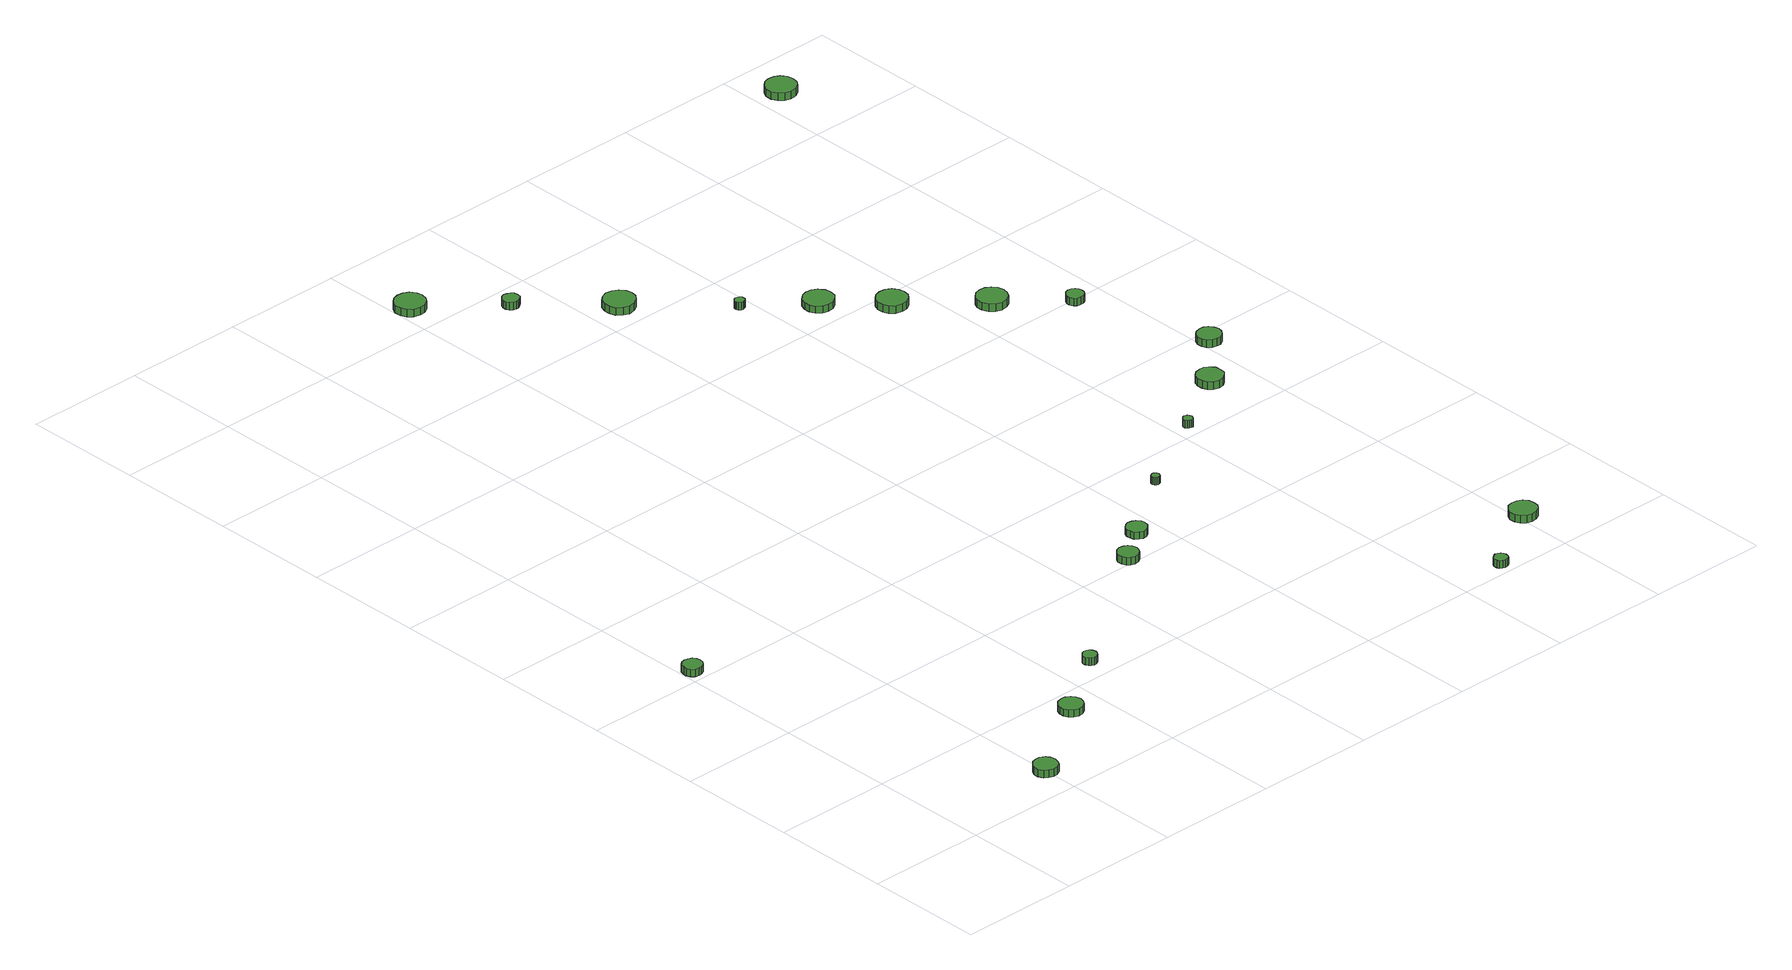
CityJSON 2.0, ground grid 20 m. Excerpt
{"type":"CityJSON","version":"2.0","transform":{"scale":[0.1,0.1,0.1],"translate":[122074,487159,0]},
"CityObjects":{
"tree1":{"type":"SolitaryVegetationObject","attributes":{"function":"something"},"geometry":[{"type":"MultiSurface","lod":"1","boundaries":[[[0,1,2,3,4,5,6,7,8,9,10,11,12,13,14]],[[15,16,17,18,19,20,21,22,23,24,25,26,27,28,29]],[[0,29,28,1]],[[1,28,27,2]],[[2,27,26,3]],[[3,26,25,4]],[[4,25,24,5]],[[5,24,23,6]],[[6,23,22,7]],[[7,22,21,8]],[[8,21,20,9]],[[9,20,19,10]],[[10,19,18,11]],[[11,18,17,12]],[[12,17,16,13]],[[13,16,15,14]],[[14,15,29,0]]]}]},
"tree2":{"type":"SolitaryVegetationObject","attributes":{"function":"something"},"geometry":[{"type":"MultiSurface","lod":"1","boundaries":[[[30,31,32,33,34,35,36,37,38,39,40,41,42,43,44]],[[45,46,47,48,49,50,51,52,53,54,55,56,57,58,59]],[[30,59,58,31]],[[31,58,57,32]],[[32,57,56,33]],[[33,56,55,34]],[[34,55,54,35]],[[35,54,53,36]],[[36,53,52,37]],[[37,52,51,38]],[[38,51,50,39]],[[39,50,49,40]],[[40,49,48,41]],[[41,48,47,42]],[[42,47,46,43]],[[43,46,45,44]],[[44,45,59,30]]]}]},
"tree3":{"type":"SolitaryVegetationObject","attributes":{"function":"something"},"geometry":[{"type":"MultiSurface","lod":"1","boundaries":[[[60,61,62,63,64,65,66,67,68,69,70,71,72,73,74]],[[75,76,77,78,79,80,81,82,83,84,85,86,87,88,89]],[[60,89,88,61]],[[61,88,87,62]],[[62,87,86,63]],[[63,86,85,64]],[[64,85,84,65]],[[65,84,83,66]],[[66,83,82,67]],[[67,82,81,68]],[[68,81,80,69]],[[69,80,79,70]],[[70,79,78,71]],[[71,78,77,72]],[[72,77,76,73]],[[73,76,75,74]],[[74,75,89,60]]]}]},
"tree4":{"type":"SolitaryVegetationObject","attributes":{"function":"something"},"geometry":[{"type":"MultiSurface","lod":"1","boundaries":[[[90,91,92,93,94,95,96,97,98,99,100,101,102,103,104]],[[105,106,107,108,109,110,111,112,113,114,115,116,117,118,119]],[[90,119,118,91]],[[91,118,117,92]],[[92,117,116,93]],[[93,116,115,94]],[[94,115,114,95]],[[95,114,113,96]],[[96,113,112,97]],[[97,112,111,98]],[[98,111,110,99]],[[99,110,109,100]],[[100,109,108,101]],[[101,108,107,102]],[[102,107,106,103]],[[103,106,105,104]],[[104,105,119,90]]]}]},
"tree5":{"type":"SolitaryVegetationObject","attributes":{"function":"something"},"geometry":[{"type":"MultiSurface","lod":"1","boundaries":[[[120,121,122,123,124,125,126,127,128,129,130,131,132,133,134]],[[135,136,137,138,139,140,141,142,143,144,145,146,147,148,149]],[[120,149,148,121]],[[121,148,147,122]],[[122,147,146,123]],[[123,146,145,124]],[[124,145,144,125]],[[125,144,143,126]],[[126,143,142,127]],[[127,142,141,128]],[[128,141,140,129]],[[129,140,139,130]],[[130,139,138,131]],[[131,138,137,132]],[[132,137,136,133]],[[133,136,135,134]],[[134,135,149,120]]]}]},
"tree6":{"type":"SolitaryVegetationObject","attributes":{"function":"something"},"geometry":[{"type":"MultiSurface","lod":"1","boundaries":[[[150,151,152,153,154,155,156,157,158,159,160,161,162,163,164]],[[165,166,167,168,169,170,171,172,173,174,175,176,177,178,179]],[[150,179,178,151]],[[151,178,177,152]],[[152,177,176,153]],[[153,176,175,154]],[[154,175,174,155]],[[155,174,173,156]],[[156,173,172,157]],[[157,172,171,158]],[[158,171,170,159]],[[159,170,169,160]],[[160,169,168,161]],[[161,168,167,162]],[[162,167,166,163]],[[163,166,165,164]],[[164,165,179,150]]]}]},
"tree7":{"type":"SolitaryVegetationObject","attributes":{"function":"something"},"geometry":[{"type":"MultiSurface","lod":"1","boundaries":[[[180,181,182,183,184,185,186,187,188,189,190,191,192,193,194]],[[195,196,197,198,199,200,201,202,203,204,205,206,207,208,209]],[[180,209,208,181]],[[181,208,207,182]],[[182,207,206,183]],[[183,206,205,184]],[[184,205,204,185]],[[185,204,203,186]],[[186,203,202,187]],[[187,202,201,188]],[[188,201,200,189]],[[189,200,199,190]],[[190,199,198,191]],[[191,198,197,192]],[[192,197,196,193]],[[193,196,195,194]],[[194,195,209,180]]]}]},
"tree8":{"type":"SolitaryVegetationObject","attributes":{"function":"something"},"geometry":[{"type":"MultiSurface","lod":"1","boundaries":[[[210,211,212,213,214,215,216,217,218,219,220,221,222,223,224]],[[225,226,227,228,229,230,231,232,233,234,235,236,237,238,239]],[[210,239,238,211]],[[211,238,237,212]],[[212,237,236,213]],[[213,236,235,214]],[[214,235,234,215]],[[215,234,233,216]],[[216,233,232,217]],[[217,232,231,218]],[[218,231,230,219]],[[219,230,229,220]],[[220,229,228,221]],[[221,228,227,222]],[[222,227,226,223]],[[223,226,225,224]],[[224,225,239,210]]]}]},
"tree9":{"type":"SolitaryVegetationObject","attributes":{"function":"something"},"geometry":[{"type":"MultiSurface","lod":"1","boundaries":[[[240,241,242,243,244,245,246,247,248,249,250,251,252,253,254]],[[255,256,257,258,259,260,261,262,263,264,265,266,267,268,269]],[[240,269,268,241]],[[241,268,267,242]],[[242,267,266,243]],[[243,266,265,244]],[[244,265,264,245]],[[245,264,263,246]],[[246,263,262,247]],[[247,262,261,248]],[[248,261,260,249]],[[249,260,259,250]],[[250,259,258,251]],[[251,258,257,252]],[[252,257,256,253]],[[253,256,255,254]],[[254,255,269,240]]]}]},
"tree10":{"type":"SolitaryVegetationObject","attributes":{"function":"something"},"geometry":[{"type":"MultiSurface","lod":"1","boundaries":[[[270,271,272,273,274,275,276,277,278,279,280,281,282,283,284]],[[285,286,287,288,289,290,291,292,293,294,295,296,297,298,299]],[[270,299,298,271]],[[271,298,297,272]],[[272,297,296,273]],[[273,296,295,274]],[[274,295,294,275]],[[275,294,293,276]],[[276,293,292,277]],[[277,292,291,278]],[[278,291,290,279]],[[279,290,289,280]],[[280,289,288,281]],[[281,288,287,282]],[[282,287,286,283]],[[283,286,285,284]],[[284,285,299,270]]]}]},
"tree11":{"type":"SolitaryVegetationObject","attributes":{"function":"something"},"geometry":[{"type":"MultiSurface","lod":"1","boundaries":[[[300,301,302,303,304,305,306,307,308,309,310,311,312,313,314]],[[315,316,317,318,319,320,321,322,323,324,325,326,327,328,329]],[[300,329,328,301]],[[301,328,327,302]],[[302,327,326,303]],[[303,326,325,304]],[[304,325,324,305]],[[305,324,323,306]],[[306,323,322,307]],[[307,322,321,308]],[[308,321,320,309]],[[309,320,319,310]],[[310,319,318,311]],[[311,318,317,312]],[[312,317,316,313]],[[313,316,315,314]],[[314,315,329,300]]]}]},
"tree12":{"type":"SolitaryVegetationObject","attributes":{"function":"something"},"geometry":[{"type":"MultiSurface","lod":"1","boundaries":[[[330,331,332,333,334,335,336,337,338,339,340,341,342,343,344]],[[345,346,347,348,349,350,351,352,353,354,355,356,357,358,359]],[[330,359,358,331]],[[331,358,357,332]],[[332,357,356,333]],[[333,356,355,334]],[[334,355,354,335]],[[335,354,353,336]],[[336,353,352,337]],[[337,352,351,338]],[[338,351,350,339]],[[339,350,349,340]],[[340,349,348,341]],[[341,348,347,342]],[[342,347,346,343]],[[343,346,345,344]],[[344,345,359,330]]]}]},
"tree13":{"type":"SolitaryVegetationObject","attributes":{"function":"something"},"geometry":[{"type":"MultiSurface","lod":"1","boundaries":[[[360,361,362,363,364,365,366,367,368,369,370,371,372,373,374]],[[375,376,377,378,379,380,381,382,383,384,385,386,387,388,389]],[[360,389,388,361]],[[361,388,387,362]],[[362,387,386,363]],[[363,386,385,364]],[[364,385,384,365]],[[365,384,383,366]],[[366,383,382,367]],[[367,382,381,368]],[[368,381,380,369]],[[369,380,379,370]],[[370,379,378,371]],[[371,378,377,372]],[[372,377,376,373]],[[373,376,375,374]],[[374,375,389,360]]]}]},
"tree14":{"type":"SolitaryVegetationObject","attributes":{"function":"something"},"geometry":[{"type":"MultiSurface","lod":"1","boundaries":[[[390,391,392,393,394,395,396,397,398,399,400,401,402,403,404]],[[405,406,407,408,409,410,411,412,413,414,415,416,417,418,419]],[[390,419,418,391]],[[391,418,417,392]],[[392,417,416,393]],[[393,416,415,394]],[[394,415,414,395]],[[395,414,413,396]],[[396,413,412,397]],[[397,412,411,398]],[[398,411,410,399]],[[399,410,409,400]],[[400,409,408,401]],[[401,408,407,402]],[[402,407,406,403]],[[403,406,405,404]],[[404,405,419,390]]]}]},
"tree15":{"type":"SolitaryVegetationObject","attributes":{"function":"something"},"geometry":[{"type":"MultiSurface","lod":"1","boundaries":[[[420,421,422,423,424,425,426,427,428,429,430,431,432,433,434]],[[435,436,437,438,439,440,441,442,443,444,445,446,447,448,449]],[[420,449,448,421]],[[421,448,447,422]],[[422,447,446,423]],[[423,446,445,424]],[[424,445,444,425]],[[425,444,443,426]],[[426,443,442,427]],[[427,442,441,428]],[[428,441,440,429]],[[429,440,439,430]],[[430,439,438,431]],[[431,438,437,432]],[[432,437,436,433]],[[433,436,435,434]],[[434,435,449,420]]]}]},
"tree16":{"type":"SolitaryVegetationObject","attributes":{"function":"something"},"geometry":[{"type":"MultiSurface","lod":"1","boundaries":[[[450,451,452,453,454,455,456,457,458,459,460,461,462,463,464]],[[465,466,467,468,469,470,471,472,473,474,475,476,477,478,479]],[[450,479,478,451]],[[451,478,477,452]],[[452,477,476,453]],[[453,476,475,454]],[[454,475,474,455]],[[455,474,473,456]],[[456,473,472,457]],[[457,472,471,458]],[[458,471,470,459]],[[459,470,469,460]],[[460,469,468,461]],[[461,468,467,462]],[[462,467,466,463]],[[463,466,465,464]],[[464,465,479,450]]]}]},
"tree17":{"type":"SolitaryVegetationObject","attributes":{"function":"something"},"geometry":[{"type":"MultiSurface","lod":"1","boundaries":[[[480,481,482,483,484,485,486,487,488,489,490,491,492,493,494]],[[495,496,497,498,499,500,501,502,503,504,505,506,507,508,509]],[[480,509,508,481]],[[481,508,507,482]],[[482,507,506,483]],[[483,506,505,484]],[[484,505,504,485]],[[485,504,503,486]],[[486,503,502,487]],[[487,502,501,488]],[[488,501,500,489]],[[489,500,499,490]],[[490,499,498,491]],[[491,498,497,492]],[[492,497,496,493]],[[493,496,495,494]],[[494,495,509,480]]]}]},
"tree18":{"type":"SolitaryVegetationObject","attributes":{"function":"something"},"geometry":[{"type":"MultiSurface","lod":"1","boundaries":[[[510,511,512,513,514,515,516,517,518,519,520,521,522,523,524]],[[525,526,527,528,529,530,531,532,533,534,535,536,537,538,539]],[[510,539,538,511]],[[511,538,537,512]],[[512,537,536,513]],[[513,536,535,514]],[[514,535,534,515]],[[515,534,533,516]],[[516,533,532,517]],[[517,532,531,518]],[[518,531,530,519]],[[519,530,529,520]],[[520,529,528,521]],[[521,528,527,522]],[[522,527,526,523]],[[523,526,525,524]],[[524,525,539,510]]]}]},
"tree19":{"type":"SolitaryVegetationObject","attributes":{"function":"something"},"geometry":[{"type":"MultiSurface","lod":"1","boundaries":[[[540,541,542,543,544,545,546,547,548,549,550,551,552,553,554]],[[555,556,557,558,559,560,561,562,563,564,565,566,567,568,569]],[[540,569,568,541]],[[541,568,567,542]],[[542,567,566,543]],[[543,566,565,544]],[[544,565,564,545]],[[545,564,563,546]],[[546,563,562,547]],[[547,562,561,548]],[[548,561,560,549]],[[549,560,559,550]],[[550,559,558,551]],[[551,558,557,552]],[[552,557,556,553]],[[553,556,555,554]],[[554,555,569,540]]]}]},
"tree20":{"type":"SolitaryVegetationObject","attributes":{"function":"something"},"geometry":[{"type":"MultiSurface","lod":"1","boundaries":[[[570,571,572,573,574,575,576,577,578,579,580,581,582,583,584]],[[585,586,587,588,589,590,591,592,593,594,595,596,597,598,599]],[[570,599,598,571]],[[571,598,597,572]],[[572,597,596,573]],[[573,596,595,574]],[[574,595,594,575]],[[575,594,593,576]],[[576,593,592,577]],[[577,592,591,578]],[[578,591,590,579]],[[579,590,589,580]],[[580,589,588,581]],[[581,588,587,582]],[[582,587,586,583]],[[583,586,585,584]],[[584,585,599,570]]]}]},
"tree21":{"type":"SolitaryVegetationObject","attributes":{"function":"something"},"geometry":[{"type":"MultiSurface","lod":"1","boundaries":[[[600,601,602,603,604,605,606,607,608,609,610,611,612,613,614]],[[615,616,617,618,619,620,621,622,623,624,625,626,627,628,629]],[[600,629,628,601]],[[601,628,627,602]],[[602,627,626,603]],[[603,626,625,604]],[[604,625,624,605]],[[605,624,623,606]],[[606,623,622,607]],[[607,622,621,608]],[[608,621,620,609]],[[609,620,619,610]],[[610,619,618,611]],[[611,618,617,612]],[[612,617,616,613]],[[613,616,615,614]],[[614,615,629,600]]]}]}
},
"vertices":[
[32,622,15],[31,629,15],[27,634,15],[21,637,15],[15,638,15],[8,636,15],[3,632,15],[1,625,15],[1,619,15],[3,613,15],[8,608,15],[15,606,15],[21,607,15],[27,610,15],[31,616,15],[31,616,2],[27,610,2],[21,607,2],[15,606,2],[8,608,2],[3,613,2],[1,619,2],[1,625,2],[3,632,2],[8,636,2],[15,638,2],[21,637,2],[27,634,2],[31,629,2],[32,622,2],
[218,58,15],[216,66,15],[212,72,15],[204,77,15],[196,77,15],[189,75,15],[183,69,15],[179,62,15],[179,54,15],[183,46,15],[189,41,15],[196,38,15],[204,39,15],[212,43,15],[216,50,15],[216,50,2],[212,43,2],[204,39,2],[196,38,2],[189,41,2],[183,46,2],[179,54,2],[179,62,2],[183,69,2],[189,75,2],[196,77,2],[204,77,2],[212,72,2],[216,66,2],[218,58,2],
[362,155,16],[360,163,16],[355,169,16],[348,174,16],[340,174,16],[332,172,16],[326,166,16],[323,159,16],[323,151,16],[326,143,16],[332,138,16],[340,135,16],[348,136,16],[355,140,16],[360,147,16],[360,147,4],[355,140,4],[348,136,4],[340,135,4],[332,138,4],[326,143,4],[323,151,4],[323,159,4],[326,166,4],[332,172,4],[340,174,4],[348,174,4],[355,169,4],[360,163,4],[362,155,4],
[466,232,20],[465,237,20],[462,241,20],[458,243,20],[453,244,20],[448,242,20],[445,239,20],[443,235,20],[443,230,20],[445,225,20],[448,222,20],[453,220,20],[458,221,20],[462,223,20],[465,227,20],[465,227,7],[462,223,7],[458,221,7],[453,220,7],[448,222,7],[445,225,7],[443,230,7],[443,235,7],[445,239,7],[448,242,7],[453,244,7],[458,243,7],[462,241,7],[465,237,7],[466,232,7],
[713,404,20],[711,411,20],[707,417,20],[701,420,20],[694,421,20],[687,419,20],[682,414,20],[679,408,20],[679,400,20],[682,394,20],[687,389,20],[694,387,20],[701,388,20],[707,391,20],[711,397,20],[711,397,7],[707,391,7],[701,388,7],[694,387,7],[687,389,7],[682,394,7],[679,400,7],[679,408,7],[682,414,7],[687,419,7],[694,421,7],[701,420,7],[707,417,7],[711,411,7],[713,404,7],
[773,449,18],[772,456,18],[767,462,18],[761,465,18],[754,466,18],[748,464,18],[742,459,18],[740,453,18],[740,446,18],[742,439,18],[748,435,18],[754,432,18],[761,433,18],[767,437,18],[772,442,18],[772,442,6],[767,437,6],[761,433,6],[754,432,6],[748,435,6],[742,439,6],[740,446,6],[740,453,6],[742,459,6],[748,464,6],[754,466,6],[761,465,6],[767,462,6],[772,456,6],[773,449,6],
[449,1655,15],[447,1665,15],[441,1674,15],[432,1679,15],[422,1680,15],[412,1677,15],[404,1670,15],[400,1661,15],[400,1650,15],[404,1641,15],[412,1634,15],[422,1631,15],[432,1632,15],[441,1637,15],[447,1645,15],[447,1645,2],[441,1637,2],[432,1632,2],[422,1631,2],[412,1634,2],[404,1641,2],[400,1650,2],[400,1661,2],[404,1670,2],[412,1677,2],[422,1680,2],[432,1679,2],[441,1674,2],[447,1665,2],[449,1655,2],
[552,1559,15],[551,1565,15],[547,1569,15],[542,1572,15],[537,1573,15],[531,1571,15],[527,1567,15],[525,1562,15],[525,1556,15],[527,1551,15],[531,1547,15],[537,1545,15],[542,1546,15],[547,1549,15],[551,1553,15],[551,1553,2],[547,1549,2],[542,1546,2],[537,1545,2],[531,1547,2],[527,1551,2],[525,1556,2],[525,1562,2],[527,1567,2],[531,1571,2],[537,1573,2],[542,1572,2],[547,1569,2],[551,1565,2],[552,1559,2],
[881,533,20],[880,536,20],[879,538,20],[876,539,20],[874,540,20],[871,539,20],[869,537,20],[868,534,20],[868,532,20],[869,529,20],[871,527,20],[874,526,20],[876,527,20],[879,528,20],[880,530,20],[880,530,7],[879,528,7],[876,527,7],[874,526,7],[871,527,7],[869,529,7],[868,532,7],[868,534,7],[869,537,7],[871,539,7],[874,540,7],[876,539,7],[879,538,7],[880,536,7],[881,533,7],
[679,1448,14],[677,1458,14],[670,1467,14],[661,1472,14],[650,1474,14],[640,1470,14],[632,1463,14],[628,1453,14],[628,1443,14],[632,1433,14],[640,1426,14],[650,1422,14],[661,1424,14],[670,1429,14],[677,1438,14],[677,1438,1],[670,1429,1],[661,1424,1],[650,1422,1],[640,1426,1],[632,1433,1],[628,1443,1],[628,1453,1],[632,1463,1],[640,1470,1],[650,1474,1],[661,1472,1],[670,1467,1],[677,1458,1],[679,1448,1],
[1099,19,16],[1098,23,16],[1096,27,16],[1092,29,16],[1087,30,16],[1083,28,16],[1079,25,16],[1077,21,16],[1077,16,16],[1079,12,16],[1083,9,16],[1087,8,16],[1092,8,16],[1096,10,16],[1098,14,16],[1098,14,3],[1096,10,3],[1092,8,3],[1087,8,3],[1083,9,3],[1079,12,3],[1077,16,3],[1077,21,3],[1079,25,3],[1083,28,3],[1087,30,3],[1092,29,3],[1096,27,3],[1098,23,3],[1099,19,3],
[787,1323,15],[787,1326,15],[784,1329,15],[781,1330,15],[778,1331,15],[775,1330,15],[772,1327,15],[771,1324,15],[771,1321,15],[772,1318,15],[775,1315,15],[778,1314,15],[781,1315,15],[784,1316,15],[787,1319,15],[787,1319,2],[784,1316,2],[781,1315,2],[778,1314,2],[775,1315,2],[772,1318,2],[771,1321,2],[771,1324,2],[772,1327,2],[775,1330,2],[778,1331,2],[781,1330,2],[784,1329,2],[787,1326,2],[787,1323,2],
[1030,619,19],[1029,622,19],[1027,625,19],[1025,626,19],[1021,627,19],[1018,626,19],[1016,624,19],[1014,620,19],[1014,617,19],[1016,614,19],[1018,612,19],[1021,611,19],[1025,611,19],[1027,613,19],[1029,616,19],[1029,616,6],[1027,613,6],[1025,611,6],[1021,611,6],[1018,612,6],[1016,614,6],[1014,617,6],[1014,620,6],[1016,624,6],[1018,626,6],[1021,627,6],[1025,626,6],[1027,625,6],[1029,622,6],[1030,619,6],
[1232,99,14],[1231,108,14],[1225,116,14],[1217,120,14],[1208,121,14],[1199,119,14],[1192,112,14],[1188,104,14],[1188,94,14],[1192,86,14],[1199,80,14],[1208,77,14],[1217,78,14],[1225,82,14],[1231,90,14],[1231,90,1],[1225,82,1],[1217,78,1],[1208,77,1],[1199,80,1],[1192,86,1],[1188,94,1],[1188,104,1],[1192,112,1],[1199,119,1],[1208,121,1],[1217,120,1],[1225,116,1],[1231,108,1],[1232,99,1],
[892,1246,15],[890,1256,15],[883,1265,15],[875,1270,15],[864,1271,15],[855,1268,15],[847,1261,15],[843,1251,15],[843,1241,15],[847,1232,15],[855,1225,15],[864,1222,15],[875,1223,15],[883,1228,15],[890,1236,15],[890,1236,3],[883,1228,3],[875,1223,3],[864,1222,3],[855,1225,3],[847,1232,3],[843,1241,3],[843,1251,3],[847,1261,3],[855,1268,3],[864,1271,3],[875,1270,3],[883,1265,3],[890,1256,3],[892,1246,3],
[971,1172,15],[969,1182,15],[963,1191,15],[954,1196,15],[944,1197,15],[934,1194,15],[926,1187,15],[922,1177,15],[922,1167,15],[926,1158,15],[934,1151,15],[944,1148,15],[954,1149,15],[963,1154,15],[969,1162,15],[969,1162,2],[963,1154,2],[954,1149,2],[944,1148,2],[934,1151,2],[926,1158,2],[922,1167,2],[922,1177,2],[926,1187,2],[934,1194,2],[944,1197,2],[954,1196,2],[963,1191,2],[969,1182,2],[971,1172,2],
[1152,686,19],[1151,695,19],[1145,702,19],[1138,707,19],[1129,707,19],[1120,705,19],[1113,699,19],[1110,690,19],[1110,681,19],[1113,673,19],[1120,667,19],[1129,664,19],[1138,665,19],[1145,670,19],[1151,677,19],[1151,677,6],[1145,670,6],[1138,665,6],[1129,664,6],[1120,667,6],[1113,673,6],[1110,681,6],[1110,690,6],[1113,699,6],[1120,705,6],[1129,707,6],[1138,707,6],[1145,702,6],[1151,695,6],[1152,686,6],
[1080,1074,16],[1078,1084,16],[1072,1092,16],[1063,1097,16],[1053,1098,16],[1043,1095,16],[1035,1088,16],[1031,1079,16],[1031,1069,16],[1035,1059,16],[1043,1052,16],[1053,1049,16],[1063,1050,16],[1072,1055,16],[1078,1064,16],[1078,1064,3],[1072,1055,3],[1063,1050,3],[1053,1049,3],[1043,1052,3],[1035,1059,3],[1031,1069,3],[1031,1079,3],[1035,1088,3],[1043,1095,3],[1053,1098,3],[1063,1097,3],[1072,1092,3],[1078,1084,3],[1080,1074,3],
[1229,770,20],[1227,778,20],[1222,785,20],[1215,789,20],[1207,789,20],[1199,787,20],[1193,782,20],[1190,774,20],[1190,766,20],[1193,759,20],[1199,753,20],[1207,751,20],[1215,751,20],[1222,755,20],[1227,762,20],[1227,762,7],[1222,755,7],[1215,751,7],[1207,751,7],[1199,753,7],[1193,759,7],[1190,766,7],[1190,774,7],[1193,782,7],[1199,787,7],[1207,789,7],[1215,789,7],[1222,785,7],[1227,778,7],[1229,770,7],
[1159,990,19],[1158,995,19],[1155,1000,19],[1150,1003,19],[1144,1004,19],[1138,1002,19],[1134,998,19],[1131,993,19],[1131,987,19],[1134,981,19],[1138,977,19],[1144,976,19],[1150,976,19],[1155,979,19],[1158,984,19],[1158,984,6],[1155,979,6],[1150,976,6],[1144,976,6],[1138,977,6],[1134,981,6],[1131,987,6],[1131,993,6],[1134,998,6],[1138,1002,6],[1144,1004,6],[1150,1003,6],[1155,1000,6],[1158,995,6],[1159,990,6],
[1271,1726,13],[1269,1736,13],[1263,1744,13],[1254,1749,13],[1243,1750,13],[1234,1747,13],[1226,1740,13],[1222,1731,13],[1222,1720,13],[1226,1711,13],[1234,1704,13],[1243,1701,13],[1254,1702,13],[1263,1707,13],[1269,1715,13],[1269,1715,0],[1263,1707,0],[1254,1702,0],[1243,1701,0],[1234,1704,0],[1226,1711,0],[1222,1720,0],[1222,1731,0],[1226,1740,0],[1234,1747,0],[1243,1750,0],[1254,1749,0],[1263,1744,0],[1269,1736,0],[1271,1726,0]
]}
